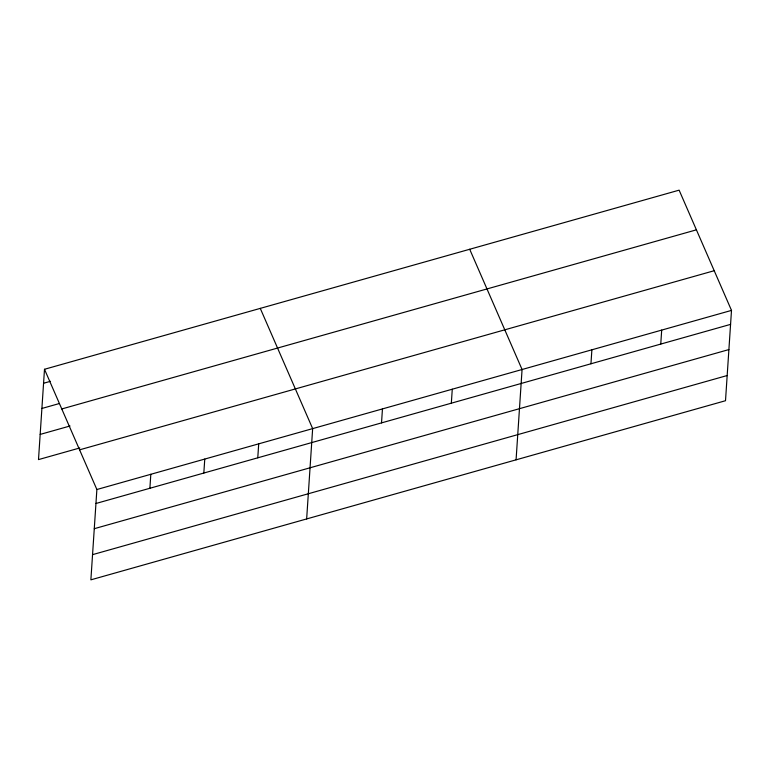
<?xml version="1.0" encoding="UTF-8"?>
<svg xmlns="http://www.w3.org/2000/svg" width="770" height="770" viewBox="0 0 770 770"><rect width="100%" height="100%" fill="white"/><g stroke="black" fill="none" stroke-linecap="round" stroke-linejoin="round"><path stroke-width="1.16" d="M44.496 369.282L96.876 489.518L90.879 579.839L725.504 400.718L731.5 310.397L679.121 190.161L44.496 369.282L38.5 459.603L79.82 447.947M149.89 488.267L150.814 474.291M203.829 473.04L204.762 459.064M257.777 457.813L258.701 443.838M306.653 518.942L312.649 428.611L260.27 308.375M381.525 422.884L382.459 408.909M451.336 403.182L452.269 389.206M516.073 459.834L522.07 369.504L469.7 249.268M590.956 363.777L591.88 349.801M660.766 344.075L661.69 330.099M43.572 383.258L50.454 381.314M41.898 408.456L59.117 403.596M61.783 408.957L696.407 229.835M40.175 434.415L70.012 425.993M79.589 449.834L714.213 270.713M96.876 489.518L731.5 310.397M95.942 503.493L730.576 324.372M94.277 528.692L728.901 349.57M92.554 554.65L727.178 375.529"/></g></svg>
